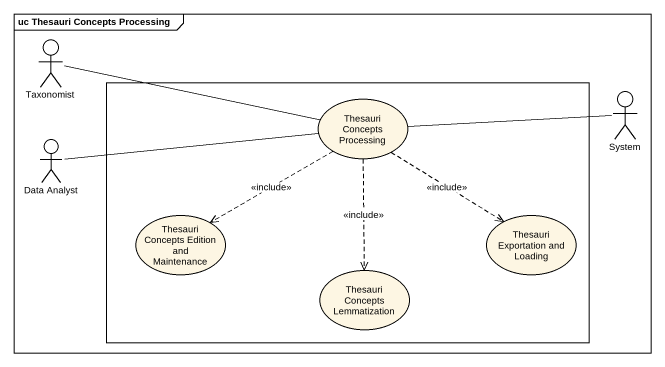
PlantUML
@startuml
mainframe uc Thesauri Concepts Processing
actor Taxonomist
rectangle " " as rectangle1 {
  usecase "Thesauri Concepts Processing" as Thesauri_Concepts_Processing
  usecase "Thesauri Concepts Edition and Maintenance" as Thesauri_Concepts_Edition
  usecase "Thesauri Exportation and Loading" as Thesauri_Exportation_and
  usecase "Thesauri Concepts Lemmatization" as Thesauri_Concepts
}
actor System
actor "Data Analyst" as Data_Analyst
Taxonomist -right- Thesauri_Concepts_Processing
Thesauri_Concepts_Processing -right- System
Thesauri_Concepts_Processing ..> Thesauri_Concepts_Edition : <<include>>
Thesauri_Concepts_Processing ..> Thesauri_Exportation_and : <<include>>
Thesauri_Concepts_Processing ..> Thesauri_Concepts : <<include>>
Data_Analyst -right- Thesauri_Concepts_Processing
@enduml
